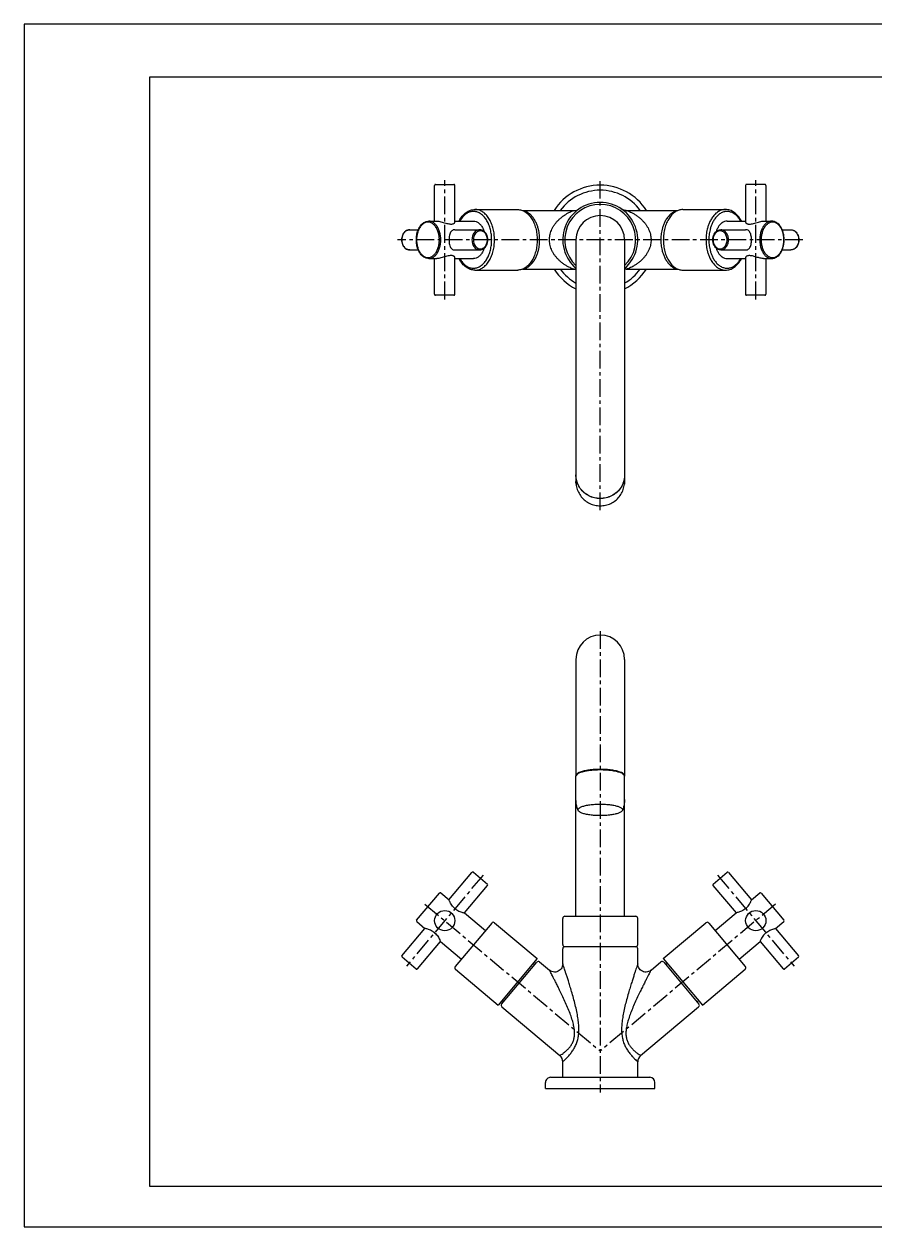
# Model space of a CAD drawing. Extents: x -1414 to 20, y -1132 to -538.
# Drawn here: x -820 to -400, y -1132 to -538 of the extents above; entities that cross this region are included whole.
import ezdxf

# ---------------------------------------------------------------- set-up
doc = ezdxf.new("R2010")
doc.units = 0
doc.header["$LTSCALE"] = 7
doc.header["$MEASUREMENT"] = 0
doc.linetypes.add('CENTER', pattern=[2, 1.25, -0.25, 0.25, -0.25])
doc.layers.get('0').update_dxf_attribs({"color": 2, "linetype": 'CONTINUOUS'})
doc.layers.add('CL', color=1, linetype='CENTER')
doc.layers.add('TXT', color=4, linetype='CONTINUOUS')

# ---------------------------------------------------------------- blocks, each defined once
blk = doc.blocks.new('BORDER')
for p, q in [((1.00000000000004, 1.00000000000004), (0, 1.00000000000004)), ((0, 1.00000000000004), (0, 0)), ((1.00000000000004, 0), (1.00000000000004, 1.00000000000004)), ((0, 0), (1.00000000000004, 0))]:
    blk.add_line(p, q)

msp = doc.modelspace()

# ---------------------------------------------------------------- linework, layer by layer
at = {"color": 7, "linetype": 'Continuous'}
for p, q in [((-616.9750486746317, -617.3971000942836), (-607.9750486746317, -617.3971000942836)), ((-454.4347821352318, -617.3971000942836), (-463.4347821352318, -617.3971000942836)), ((-617.4750486746317, -635.5471000942837), (-617.4750486746317, -617.8971000942836)), ((-607.4750486746317, -636.1233983343836), (-607.4750486746317, -617.8971000942836)), ((-463.9347821352318, -617.8971000942836), (-463.9347821352318, -636.1233983343836)), ((-453.9347821352318, -617.8971000942836), (-453.9347821352318, -635.5471000942837)), ((-620.3653064387319, -635.5471000942837), (-616.3052708902318, -635.5471000942837)), ((-607.4750486746317, -635.5471000942837), (-598.3032264769319, -635.5471000942837)), ((-597.5371820338318, -629.7971000942837), (-576.4709598480318, -629.7971000942837)), ((-574.0070917481318, -630.2971000942837), (-548.5302442117319, -630.2971000942837)), ((-548.5118060517319, -630.2971001871836), (-548.5112169512319, -630.2971001921837)), ((-522.8986589124319, -630.2971001499836), (-522.8982964221317, -630.2971001154835)), ((-522.8865917627319, -630.2971000942837), (-497.4027390617317, -630.2971000942837)), ((-494.9388709618319, -629.7971000942837), (-473.8726487760317, -629.7971000942837)), ((-473.1066043329319, -635.5471000942837), (-463.9347821352318, -635.5471000942837)), ((-455.1045599196318, -635.5471000942837), (-451.0445243711318, -635.5471000942837)), ((-629.7660353752317, -639.7971000942837), (-625.5192274016318, -639.7971000942837)), ((-607.4727525898319, -639.7971000942837), (-595.1840619740318, -639.7971000942837)), ((-476.2257688358317, -639.7971000942837), (-463.9370782200318, -639.7971000942837)), ((-445.8906034082319, -639.7971000942837), (-441.6437954346319, -639.7971000942837)), ((-547.7049154049317, -644.7971000942837), (-547.7049154049317, -760.9211039759836)), ((-523.7049154049317, -644.7971000942837), (-523.7049154049317, -760.9211039759836)), ((-629.7660353752317, -649.7971000942837), (-625.5193025614318, -649.7971000942837)), ((-607.4727525898319, -649.7971000942837), (-595.1840619740318, -649.7971000942837)), ((-476.2257688358317, -649.7971000942837), (-463.9370782200318, -649.7971000942837)), ((-445.8905282484318, -649.7971000942837), (-441.6437954346319, -649.7971000942837)), ((-620.3653064387319, -654.0471000942837), (-616.3052708902318, -654.0471000942837)), ((-617.4750486746317, -671.6971000942835), (-617.4750486746317, -654.0471000942837)), ((-607.4750486746317, -671.6971000942835), (-607.4750486746317, -653.4708018542838)), ((-607.4750486746317, -654.0471000942837), (-598.3032264769319, -654.0471000942837)), ((-574.0070917481318, -659.2971000942837), (-548.5232712626317, -659.2971000942837)), ((-548.5111370986318, -659.2971000411837), (-548.5114463955318, -659.2971000853836)), ((-522.8981350988319, -659.2971000387836), (-522.8986546517318, -659.2970999989836)), ((-522.8793280345318, -659.2971000942837), (-497.4027390617317, -659.2971000942837)), ((-473.1066043329319, -654.0471000942837), (-463.9347821352318, -654.0471000942837)), ((-463.9347821352318, -653.4708018542838), (-463.9347821352318, -671.6971000942835)), ((-455.1045599196318, -654.0471000942837), (-451.0445243711318, -654.0471000942837)), ((-453.9347821352318, -654.0471000942837), (-453.9347821352318, -671.6971000942835)), ((-597.5371820338318, -659.7971000942837), (-576.4709598480318, -659.7971000942837)), ((-494.9388709618319, -659.7971000942837), (-473.8726487760317, -659.7971000942837)), ((-607.9750486746317, -672.1971000942835), (-616.9750486746317, -672.1971000942835)), ((-454.4347821352318, -672.1971000942835), (-463.4347821352318, -672.1971000942835)), ((-547.7049154049317, -760.9987496895836), (-547.7049154049317, -764.0566540521836)), ((-523.7049154049317, -760.9987496895836), (-523.7049154049317, -764.0566540521836)), ((-547.7049154049317, -852.0470556502522), (-547.7049154049317, -909.3832032524523)), ((-523.7049154049317, -852.0470556502523), (-523.7049154049317, -909.3832032524524)), ((-547.7049154049317, -978.8486052125522), (-547.7049154049317, -909.6729810003524)), ((-523.7049154049317, -978.8486052125525), (-523.7049154049317, -909.6729810003525)), ((-610.3718657107316, -970.7097049601521), (-599.0142841897317, -957.1742663792523)), ((-598.3095201800317, -957.1129299551523), (-591.4154681752317, -962.8977264497522)), ((-479.9940253446317, -962.8974434297525), (-473.1002999366316, -957.1129209824524)), ((-472.3955466202317, -957.1742663792525), (-461.0380608508317, -970.7095908477525)), ((-626.3727202451319, -980.7555826402522), (-615.1239377802316, -967.3498057253523)), ((-614.4195210492318, -967.2881764689523), (-610.3321170933317, -970.7179156207521)), ((-602.7114132677317, -977.1375715088525), (-591.3538397585318, -963.6021424761524)), ((-480.0559910514316, -963.6021424761525), (-468.6984996416317, -977.1374736666523)), ((-461.0775035855316, -970.7177392998524), (-456.9903097607317, -967.2881764689525)), ((-456.2858930297317, -967.3498057253526), (-445.0371112694316, -980.7555818005524)), ((-602.7263922271317, -977.0998765508521), (-592.3574410873317, -985.8004596279525)), ((-554.2049154049317, -992.8486052125522), (-554.2049154049317, -979.8486052125522)), ((-553.2049154049317, -978.8486052125522), (-518.2049154049317, -978.8486052125525)), ((-517.2049154049317, -992.8486052125525), (-517.2049154049317, -979.8486052125525)), ((-479.0523897225316, -985.8004596279525), (-468.6836195410316, -977.1000283928524)), ((-633.5962575908318, -998.3874574190522), (-622.2387648811317, -984.8521246793521)), ((-626.3110918284317, -981.4599986666522), (-622.2238830212317, -984.8895740692524)), ((-589.3041999413316, -982.1617485231523), (-607.3022530126317, -1003.610992930452)), ((-587.8953678885317, -982.0384916896523), (-566.8291457028316, -999.7151509560522)), ((-504.5806851071317, -999.7151509560524), (-483.5144629213316, -982.0384916896526)), ((-482.1056308685316, -982.1617485231525), (-464.1075777973316, -1003.610992930452)), ((-449.1861130420317, -984.8897127333523), (-445.0987389815317, -981.4599986666524)), ((-449.1711410681316, -984.8520351318523), (-437.8135732191317, -998.3874574190525)), ((-625.9358131596318, -1004.815333515952), (-614.5783265771316, -991.2800080783522)), ((-614.6177721474318, -991.2718588982525), (-604.2490118665318, -999.9722818256523)), ((-467.1608189433317, -999.9722818256525), (-456.7918645626316, -991.2716960290525)), ((-456.8315928838316, -991.2799024281524), (-445.4740176503317, -1004.815333515952)), ((-554.2049154049317, -1002.382813905452), (-554.2049154049317, -994.8486052125522)), ((-518.2049154049317, -993.8486052125525), (-553.2049154049317, -993.8486052125522)), ((-517.2049154049317, -1002.382813905452), (-517.2049154049317, -994.8486052125525)), ((-626.6405771694317, -1004.876669939952), (-633.5342811907317, -999.0921654381523)), ((-566.8291457028316, -999.7151509560522), (-586.1127739934317, -1022.696484249652)), ((-584.3825481357318, -1022.190205194652), (-567.0272826742317, -1001.507005230452)), ((-568.7575085318316, -1002.013284285452), (-567.9914640887317, -1002.656071895052)), ((-565.6184506214316, -1001.383748396952), (-560.7760658437317, -1005.446991677952)), ((-510.6337649662318, -1005.446991677952), (-505.7913801885317, -1001.383748396953)), ((-504.5806851071317, -999.7151509560524), (-485.2970568165316, -1022.696484249652)), ((-504.3825481357317, -1001.507005230452), (-487.0272826742317, -1022.190205194652)), ((-503.4183667212317, -1002.656071895052), (-502.6523222781317, -1002.013284285453)), ((-437.8755389257317, -999.0921564653524), (-444.7696016238316, -1004.876961932652)), ((-607.1789961791316, -1005.019824983252), (-586.1127739934317, -1022.696484249652)), ((-485.2970568165316, -1022.696484249652), (-464.2308346307317, -1005.019824983252)), ((-584.1844111643317, -1020.398350920252), (-583.4183667212316, -1021.041138529952)), ((-487.9914640887317, -1021.041138529952), (-487.2254196456316, -1020.398350920252)), ((-584.2592913023317, -1023.599037247453), (-555.6337649662318, -1047.618705838353)), ((-515.7760658437317, -1047.618705838353), (-487.1505395076316, -1023.599037247453)), ((-554.2049154049317, -1058.348605212552), (-554.2049154049317, -1050.682883610752)), ((-517.2049154049317, -1058.348605212552), (-517.2049154049317, -1050.682883610752)), ((-562.7049154049317, -1063.848605212552), (-562.7049154049317, -1060.848605212552)), ((-560.2049154049317, -1058.348605212552), (-511.2049154049317, -1058.348605212552)), ((-508.7049154049317, -1063.848605212552), (-508.7049154049317, -1060.848605212552)), ((-562.7049154049317, -1063.848605212552), (-508.7049154049317, -1063.848605212552))]:
    msp.add_line(p, q, dxfattribs=at)
msp.add_line((-820.1203645405205, -1132.239917215973), (19.87963545950856, -1132.239917215973))
for centre in [(-612.4750486746318, -980.9947999475521), (-458.9347821352317, -980.9947999475523)]:
    msp.add_circle(centre, 5, dxfattribs=at)
for centre, radius, start, end in [((-616.9750486746317, -617.8971000942837), 0.5, 89.99999999999999, 180), ((-607.9750486746317, -617.8971000942837), 0.5, 0, 89.99999999999999), ((-463.4347821352318, -617.8971000942837), 0.5, 89.99999999999999, 180), ((-454.4347821352318, -617.8971000942837), 0.5, 0, 89.99999999999999), ((-535.7049154049317, -644.7971000942836), 27, 32.49933968859857, 147.5006603114953), ((-535.7049154049317, -644.7971000942836), 24.4999997803, 36.29357646240358, 143.7064469811091), ((-535.7049154049317, -644.7971000942836), 18.5, 310.4677545855039, 229.5677393303087), ((-535.7049154049317, -644.7971000942836), 17.4999985288, 313.3141294720012, 226.6889421544049), ((-548.5111760384317, -626.2970760494835), 4.0000052282, 270.0037158744992, 304.6925861939938), ((-535.7049154049317, -644.7971000942836), 12, 0, 180), ((-535.7049154049317, -644.7971000942836), 27, 212.4993396885986, 243.6099221126939), ((-535.7049154049317, -644.7971000942836), 24.4999997803, 216.2935764624036, 240.6658993173993), ((-522.8986542556316, -663.2971246318835), 4.0000053351, 90.00373547739541, 101.6298581293914), ((-535.7049154049317, -644.7971000942836), 27, 296.3900778871022, 327.5006603114953), ((-535.7049154049317, -644.7971000942836), 24.4999997803, 299.334089093693, 323.7064469811091), ((-616.9750486746317, -671.6971000942837), 0.5, 180, 270), ((-607.9750486746317, -671.6971000942837), 0.5, 270, 0), ((-463.4347821352318, -671.6971000942837), 0.5, 180, 270), ((-454.4347821352318, -671.6971000942837), 0.5, 270, 0), ((-535.7049154049316, -851.9605052125522), 12, 0, 180), ((-598.6312619681319, -957.4956601840523), 0.5, 49.99999999999739, 139.9999999999974), ((-472.7785688418317, -957.4956601840526), 0.5, 40.00000000000259, 130.0000000000026), ((-614.7409148540316, -967.6711986905523), 0.5, 49.99999999999739, 139.9999999999974), ((-591.7368619800318, -963.2807486712524), 0.5, 319.9999999999974, 49.99999999999739), ((-479.6729688298317, -963.2807486712526), 0.5, 130.0000000000026, 220.0000000000026), ((-456.6689159559317, -967.6711986905525), 0.5, 40.00000000000259, 130.0000000000026), ((-553.2049154049316, -979.8486052125522), 1, 89.99999999999999, 180), ((-518.2049154049317, -979.8486052125522), 1, 0, 89.99999999999999), ((-625.9896980235317, -981.0769764450522), 0.5, 139.9999999999974, 229.9999999999974), ((-588.5381554982316, -982.8045361327522), 1, 49.99999999999739, 139.9999999999974), ((-482.8716753117317, -982.8045361327522), 1, 40.00000000000259, 130.0000000000026), ((-445.4201327863318, -981.0769764450524), 0.5, 310.0000000000026, 40.00000000000259), ((-553.2049154049316, -992.8486052125522), 1, 180, 270), ((-553.2049154049316, -994.8486052125522), 1, 89.99999999999999, 180), ((-518.2049154049317, -992.8486052125522), 1, 270, 0), ((-518.2049154049317, -994.8486052125522), 1, 0, 89.99999999999999), ((-633.2132353692316, -998.7088512238522), 0.5, 139.9999999999974, 229.9999999999974), ((-606.5362085694317, -1004.253780540152), 1, 139.9999999999974, 229.9999999999974), ((-566.2612382310317, -1002.149792840152), 1, 49.99999999999739, 139.9999999999974), ((-505.1485925788318, -1002.149792840152), 1, 40.00000000000259, 130.0000000000026), ((-464.8736222404317, -1004.253780540152), 1, 310.0000000000026, 40.00000000000259), ((-438.1965954406317, -998.7088512238527), 0.5, 310.0000000000026, 40.00000000000259), ((-626.3188353812318, -1004.493939711052), 0.5, 229.9999999999974, 319.9999999999974), ((-445.0909954287317, -1004.493939711052), 0.5, 220.0000000000026, 310.0000000000026), ((-583.6165036926318, -1022.832992804352), 1, 139.9999999999974, 229.9999999999974), ((-487.7933271173317, -1022.832992804352), 1, 310.0000000000026, 40.00000000000259), ((-558.2048995442317, -1050.682876273452), 3.9999965943, 359.9998940117975, 50.00010906388859), ((-513.2049332987317, -1050.682875472752), 3.9999961799, 129.9998757901945, 180.0001175572028), ((-560.2049154049317, -1060.848605212552), 2.5, 89.99999999999999, 180), ((-511.2049154049317, -1060.848605212552), 2.5, 0, 89.99999999999999)]:
    msp.add_arc(centre, radius, start, end, dxfattribs=at)
for points in [[(-522.8988528538317, -630.2969960454836), (-523.3740253097318, -630.2687441177836), (-524.3190989426317, -630.0363900029836), (-525.1753358615318, -629.5859764921836)], [(-621.4198772308317, -635.6843185329838), (-620.3653064268318, -635.5471000942837)], [(-620.3653064387319, -654.0471000942837), (-619.0425479970319, -653.8152909574837), (-617.7858247849318, -653.1312853244835), (-616.6571405424319, -652.0277639657836), (-615.7154679314318, -650.5619681389837), (-615.0081741119317, -648.8099922665835), (-614.5687860723318, -646.8567254130837), (-614.4195210493318, -644.7970372468837), (-614.5687884357318, -642.7374586770836), (-615.0081369968317, -640.7843278440837), (-615.7154505512318, -639.0322659785836), (-616.6572283694319, -637.5663272130837), (-617.7859175442319, -636.4628453804837), (-619.0425322845318, -635.7789148090837), (-620.3653064387319, -635.5471000942837)], [(-616.3052708902318, -635.5471000942837), (-615.4446258756317, -635.6217391966836), (-614.3706132224319, -635.8442842850836), (-613.1805839582318, -636.1705330495836), (-612.0012089774317, -636.5140944937837), (-610.8987224944318, -636.7997682389837), (-609.9616298816319, -636.9683040721836), (-609.2253606447317, -637.0147678503836), (-608.6589687788318, -636.9689925074836), (-608.2285638010318, -636.8608165104836), (-607.9028843638317, -636.7094618539836), (-607.6669487384319, -636.5260582978838), (-607.5229847606319, -636.3246833006835), (-607.4750486746317, -636.1233983343836)], [(-605.4284975798317, -635.5455453246836), (-605.3720487164318, -635.4377387865836), (-603.7893943309317, -633.0568135208837), (-601.8930905100318, -631.2744840355836), (-599.7877008342317, -630.1756187913836), (-597.5778832749319, -629.7972221819837), (-597.5361812067318, -629.7971039292836)], [(-589.3041999413318, -644.7971000942837), (-589.4567451301317, -642.2302217120837), (-589.9103234831317, -639.7460281279837), (-590.6507250613319, -637.4305107541836), (-591.6526723599319, -635.3656978398838), (-592.8801116156318, -633.6248502194837), (-594.2914034889319, -632.2652900526837), (-595.8394884410319, -631.3320015708837), (-597.4722602664318, -630.8569145261836), (-599.1333363456318, -630.8567906826836), (-600.7661428317318, -631.3316366365837), (-602.3142913820319, -632.2647007812836), (-603.7256996867319, -633.6240936751838), (-604.9532988621319, -635.3648710050836), (-605.0571100386318, -635.5450995931837)], [(-598.3032264769319, -635.5471000942837), (-596.9801647589319, -635.7790169065836), (-595.7234468801317, -636.4631380661835), (-594.5960899225319, -637.5651588814837), (-593.6546242713317, -639.0298194270836), (-592.9937142981317, -640.6338145392835)], [(-587.8953678885317, -644.7971000942837), (-588.0593477890319, -642.0424416139836), (-588.5457194087318, -639.3814424709838), (-589.3392907160318, -636.9012601841837), (-590.4129365253319, -634.6897184021836), (-591.7280428501318, -632.8252536337836), (-593.2400095630318, -631.3692216650836), (-594.8984364401318, -630.3697764908836), (-596.6475206619319, -629.8610913419836), (-597.5361812717318, -629.7975146335837)], [(-576.4709598480318, -629.7971000942837), (-574.5899352216319, -630.0853208882836)], [(-574.5899352216319, -630.0853208882836), (-572.7811973167319, -630.9389071066837), (-571.1142549166319, -632.3250559097837), (-569.6531676829319, -634.1904983764837), (-568.4540843787319, -636.4635465989836), (-567.5630851029317, -639.0568486088837), (-567.0144104579318, -641.8707452640836), (-566.8291457027318, -644.7971000942837)], [(-565.6184506213318, -644.7971000942837), (-565.6481788674317, -643.6399137137837), (-565.7482240654318, -642.3858561629836), (-565.9403492502319, -641.0192713986837), (-566.2536147087318, -639.5359560396837), (-566.7244226902318, -637.9460705428837), (-567.3956847279318, -636.2802294017836), (-568.3117706225318, -634.6012587616835), (-569.4903565113317, -633.0327081211838), (-570.9007817744317, -631.7286429653836), (-572.4794850453319, -630.8110082377837), (-573.7281923825318, -630.4200502570836)], [(-560.7760658436317, -644.7971000942837), (-560.7270881270318, -643.7214893294836), (-560.5628576023317, -642.5565528366837), (-560.2663672676318, -641.3433853001836), (-559.8290799472319, -640.1107382659836), (-559.2507644498318, -638.8853600467837), (-558.5403698163317, -637.6936664750835), (-557.7023925078319, -636.5433322858837), (-556.7401664427317, -635.4395128588837), (-555.6544237477318, -634.3853521080837), (-554.4269493289318, -633.3714429173835), (-553.0927825137318, -632.4335958852837), (-551.8116213111317, -631.6644226270837), (-550.6717951945319, -631.0765394573837), (-549.7204619171317, -630.6573522888837), (-549.0044340487319, -630.3999737068837), (-548.5560848541319, -630.2989845561835), (-548.5126042763319, -630.3031701782836)], [(-522.8973945516317, -630.3018318563836), (-522.8728768659317, -630.2977622459837), (-522.4443435616319, -630.3882836792836), (-521.7438198085318, -630.6356481388837), (-520.7965467480318, -631.0487844340837), (-519.6438650492317, -631.6391668572837), (-518.3279231587318, -632.4265588456838), (-516.9477462587319, -633.3982821698837), (-515.7008431750318, -634.4344221345837), (-514.6181840115318, -635.4940155728837), (-513.6652102104318, -636.5964407114836), (-512.8376141469317, -637.7420350818836), (-512.1369286233318, -638.9270471148836), (-511.5668179997318, -640.1446625077836), (-511.1358299659317, -641.3690697502836), (-510.8437002947318, -642.5737451918837), (-510.6819683289317, -643.7300460737836), (-510.6337649662318, -644.7971000942837)], [(-497.6816384273319, -630.4200502570836), (-498.9303457645318, -630.8110082377837), (-500.5090490354318, -631.7286429653836), (-501.9194742985318, -633.0327081212836), (-503.0980601874318, -634.6012587616835), (-504.0141460819317, -636.2802294017836), (-504.6854081196319, -637.9460705428837), (-505.1562161011319, -639.5359560396837), (-505.4694815596318, -641.0192713986837), (-505.6616067444319, -642.3858561629836), (-505.7616519424317, -643.6399137137837), (-505.7913801885319, -644.7971000942837)], [(-496.8198955882318, -630.0853208882836), (-498.6286334931318, -630.9389071066837), (-500.2955758932318, -632.3250559097837), (-501.7566631269318, -634.1904983764837), (-502.9557464311318, -636.4635465989836), (-503.8467457069318, -639.0568486088837), (-504.3954203519319, -641.8707452640836), (-504.5806851071319, -644.7971000942837)], [(-494.9388709618319, -629.7971000942837), (-496.8198955882318, -630.0853208882836)], [(-473.8726488157318, -629.7975194530836), (-474.7224827160318, -629.8554792544837), (-476.5031341605319, -630.3661261570837), (-478.1856796634319, -631.3815328533838), (-479.656254708032, -632.7953706056837), (-480.8542442936317, -634.4516063562837), (-481.7676493774319, -636.1865452823836), (-482.4295561986318, -637.8843772678836), (-482.8906297733319, -639.4892314966837), (-483.1967343866319, -640.9781204936837), (-483.3851876596317, -642.3490293728837), (-483.4844315054319, -643.6141229743837), (-483.5144629213318, -644.7971000942837)], [(-466.3523049280319, -635.5458291023835), (-466.5449870956319, -635.2161100905837), (-467.6461737942317, -633.6689254124838), (-469.0037261341319, -632.3368432440836), (-470.5652135159318, -631.3669759144836), (-472.2246487271317, -630.8644991595836), (-473.9003550381318, -630.8516677389837), (-475.5624827201317, -631.3285299396837), (-477.1328937267318, -632.2765300514836), (-478.5053073538319, -633.5962785733836), (-479.6232486177317, -635.1421154857837), (-480.4755981887319, -636.7613177719836), (-481.0932686673317, -638.3458860895837), (-481.5235324036317, -639.8436979580836), (-481.8091796685318, -641.2332906897836), (-481.9850310837318, -642.5127843131836), (-482.0776290736318, -643.6935311698837), (-482.1056308685319, -644.7971000942837)], [(-473.1066043329319, -635.5471000942837), (-474.3428026265318, -635.7492347874836), (-475.5249731227317, -636.3468046110836), (-476.6014492982318, -637.3136928963836), (-477.5251839786318, -638.6076419854837), (-478.2558055257317, -640.1721000942837), (-478.4165737443317, -640.6351417181836)], [(-465.9814299352319, -635.5453631553837), (-466.0455304641317, -635.4230986378836), (-467.6397329450318, -633.0337922418837), (-469.5533626137318, -631.2483141998837), (-471.6689006035318, -630.1598375597837), (-473.8726487760317, -629.7971000942837)], [(-463.9347821352318, -636.1233983343836), (-463.8689298431318, -636.3597245199837), (-463.6699538453319, -636.5935742464837), (-463.3438531294317, -636.7952861899837), (-462.9006951590318, -636.9402119216836), (-462.3258868105319, -637.0113328389837), (-461.5729066615319, -636.9826563047836), (-460.5971605799318, -636.8188907889837), (-459.4398564997318, -636.5229287797836), (-458.2225303900318, -636.1685788421837), (-457.0199480131317, -635.8395063214837), (-455.9518579146319, -635.6196890638837), (-455.1045599196318, -635.5471000942837)], [(-451.0445243711318, -635.5471000942837), (-452.3672985253319, -635.7789148090837), (-453.6239132656318, -636.4628453804837), (-454.7526024404318, -637.5663272130837), (-455.6943802586319, -639.0322659785836), (-456.4016938130318, -640.7843278440837), (-456.8410423741318, -642.7374586770836), (-456.9903097605319, -644.7970372468837), (-456.8410447375319, -646.8567254130837), (-456.4016566979318, -648.8099922665835), (-455.6943628784319, -650.5619681389837), (-454.7526902674318, -652.0277639657836), (-453.6240060249319, -653.1312853244835), (-452.3672828127318, -653.8152909574837), (-451.0445243711318, -654.0471000942837)], [(-449.9899535737319, -635.6843185342836), (-451.0445243676319, -635.5471000942837)], [(-629.7660353752317, -639.7971000942837), (-630.8694784993318, -639.9949998427837), (-631.8960165211317, -640.5830381811836), (-632.7505823349318, -641.5184139596836), (-633.3614202282317, -642.7279609210836), (-633.6754687784317, -644.1049135975836), (-633.6704443817316, -645.5336523709836), (-633.3485712787317, -646.9018549353837), (-632.7356709029316, -648.0974682978836), (-631.8856472929317, -649.0195196465836), (-630.8662540552316, -649.6003797543835), (-629.7660353569318, -649.7971000942837)], [(-629.7660353752317, -649.7971000942837), (-630.7186233671316, -649.6399989862837), (-631.6042607177317, -649.1836434497836), (-632.3512030171316, -648.4864662040836), (-632.9391403446316, -647.5974975499837), (-633.3530453410317, -646.5504140633836), (-633.5686797203316, -645.3960220479837), (-633.5693430232316, -644.2053989067836), (-633.3551776043316, -643.0512378831836), (-632.9429334414317, -642.0040406710837), (-632.3557357416316, -641.1131550931837), (-631.6067694250316, -640.4123498342838), (-630.7177139995317, -639.9538965459838), (-629.7660353752317, -639.7971000942837)], [(-621.4217096853318, -653.9093937477837), (-621.9438032257318, -653.7388045845837), (-623.4321718179318, -652.8169331225836), (-624.7087199773317, -651.3379467262837), (-625.6829282089316, -649.4048528778837), (-626.2880966248317, -647.1622536438836), (-626.4896661670316, -644.7671142345837), (-626.2783441830318, -642.3764230710838), (-625.6665325017316, -640.1461866607835), (-624.6913947643319, -638.2300851540836), (-623.4203985363318, -636.7670799637835), (-621.9401296085317, -635.8539357197837), (-621.4198772308317, -635.6843185329838)], [(-620.7483286603318, -636.0471000942837), (-621.9955012387319, -636.2649191260837), (-623.1850204176318, -636.9109382205836), (-624.2535457432317, -637.9541865096837), (-625.1451742384319, -639.3406458682837), (-625.8149983590317, -640.9982682843836), (-626.2312089764316, -642.8466799328837), (-626.3727194994317, -644.7960410922838), (-626.2315178607316, -646.7454333133837), (-625.8155880875318, -648.5940416020837), (-625.1459203771318, -650.2521137642836), (-624.2542973159317, -651.6390928240837), (-623.1858062915318, -652.6826930734837), (-621.9963667627318, -653.3289770729837), (-620.7483286603318, -653.5471000942837)], [(-620.7483286603318, -653.5471000942837), (-619.5011560819318, -653.3292810625837), (-618.3116369030319, -652.6832619679838), (-617.2431115774317, -651.6400136789837), (-616.3514830822318, -650.2535543202837), (-615.6816589616318, -648.5959319041835), (-615.2654483442317, -646.7475202557837), (-615.1239378212318, -644.7981590962836), (-615.2651394599319, -642.8487668752837), (-615.6810692331318, -641.0001585865837), (-616.3507369435318, -639.3420864243838), (-617.2423600047317, -637.9551073645837), (-618.3108510290318, -636.9115071151837), (-619.5002905579319, -636.2652231156837), (-620.7483286603318, -636.0471000942837)], [(-607.4727525898319, -639.7971000942837), (-608.2997905971318, -639.9312909516836), (-609.0261077531319, -640.3622670021837), (-609.5847794675318, -641.0670225520837), (-609.9831670110317, -642.0023583917837), (-610.2296764236318, -643.0787116098836), (-610.3470004645318, -644.2522564124836), (-610.3414965346318, -645.4504222592836), (-610.2107177573317, -646.6301693485836), (-609.9526913742319, -647.6865569703837), (-609.5505575089318, -648.5854102658836), (-608.9928358991318, -649.2610737679836), (-608.2893521116317, -649.6665527467837), (-607.4727525898319, -649.7971000942837)], [(-595.1840619740318, -639.7971000942837), (-596.1357405984319, -639.9538965459838), (-597.0247960239318, -640.4123498342838), (-597.7737623405318, -641.1131550931837), (-598.3609600402318, -642.0040406710837), (-598.7732042032318, -643.0512378831836), (-598.9873696221317, -644.2053989067836), (-598.9867063191317, -645.3960220479837), (-598.7710719399319, -646.5504140633836), (-598.3571669435318, -647.5974975499837), (-597.7692296159317, -648.4864662040836), (-597.0222873166318, -649.1836434497836), (-596.1366499660318, -649.6399989862837), (-595.1840619740318, -649.7971000942837)], [(-594.8626681692318, -640.2971000942837), (-595.7152449542317, -640.4368973405838), (-596.5164082244318, -640.8487663221836), (-597.1915985612319, -641.4794002477836), (-597.7209690607318, -642.2815950672837), (-598.0926331818317, -643.2249037554836), (-598.2856688236319, -644.2648351425837), (-598.2849174658319, -645.3375066263836), (-598.0903435690319, -646.3772625630836), (-597.7171043172319, -647.3200482322836), (-597.1870556962318, -648.1202074582836), (-596.5137126746318, -648.7473319280837), (-595.7157670553319, -649.1571174441835), (-594.8626681692318, -649.2971000942837)], [(-594.0838432731317, -639.9938204418836), (-595.1840619578319, -639.7971000942837)], [(-594.8626681692318, -649.2971000942837), (-594.0100913842317, -649.1573028480836), (-593.2089281139318, -648.7454338663836), (-592.5337377772317, -648.1147999408836), (-592.0043672777318, -647.3126051213837), (-591.6327031566319, -646.3692964331838), (-591.4396675148317, -645.3293650460837), (-591.4404188726318, -644.2566935621837), (-591.6349927694317, -643.2169376254838), (-592.0082320212317, -642.2741519562837), (-592.5382806422318, -641.4739927302837), (-593.2116236638318, -640.8468682604837), (-594.0095692831318, -640.4370827444836), (-594.8626681692318, -640.2971000942837)], [(-594.0806188704317, -649.5992003533836), (-593.0540808463319, -649.0111620220837), (-592.1995150285319, -648.0757862496837), (-591.5886771300319, -646.8662392925837), (-591.2746285738318, -645.4892866183836), (-591.2796529643318, -644.0605478449836), (-591.6015260614319, -642.6923452782837), (-592.2144264320317, -641.4967319114837), (-593.0644500380319, -640.5746805568835), (-594.0838432731317, -639.9938204418836)], [(-477.3292119597319, -649.5992003458837), (-478.3557499813318, -649.0111620076837), (-479.2103157952318, -648.0757862293835), (-479.8211536885318, -646.8662392683837), (-480.1352022389318, -645.4892865921836), (-480.1301778425319, -644.0605478189837), (-479.8083047398319, -642.6923452546837), (-479.1954043644317, -641.4967318920837), (-478.3453807548318, -640.5746805431836), (-477.3259875175319, -639.9938204348837)], [(-476.5471626406319, -640.2971000942837), (-477.3963988139318, -640.4357964899837), (-478.1922244845317, -640.8426161515836), (-478.8671723656317, -641.4687832405837), (-479.3997460112317, -642.2705826823837), (-479.7743872772318, -643.2153685008836), (-479.9693973220318, -644.2565345663836), (-479.9700690028318, -645.3303975969836), (-479.7764225625318, -646.3717627414837), (-479.4031539353317, -647.3170716709838), (-478.8711408241319, -648.1207124079835), (-478.1945773574317, -648.7499380004836), (-477.3960076982318, -649.1585440907836), (-476.5471626406319, -649.2971000942837)], [(-477.3259875175319, -639.9938204348837), (-476.2257688175317, -639.7971000942837)], [(-476.5471626406319, -649.2971000942837), (-475.6979264673317, -649.1584036986837), (-474.9021007967318, -648.7515840370836), (-474.2271529156318, -648.1254169480837), (-473.6945792700318, -647.3236175061836), (-473.3199380040318, -646.3788316877838), (-473.1249279592317, -645.3376656222836), (-473.1242562784317, -644.2638025916835), (-473.3179027187319, -643.2224374471837), (-473.6911713459318, -642.2771285176836), (-474.2231844571319, -641.4734877806836), (-474.8997479238318, -640.8442621881836), (-475.6983175830318, -640.4356560977837), (-476.5471626406319, -640.2971000942837)], [(-476.2257688358317, -649.7971000942837), (-475.2775563369318, -649.6414620208836), (-474.3942468552317, -649.1884190958835), (-473.6454818586318, -648.4922839607837), (-473.0547280943318, -647.6014792136837), (-472.6392636052318, -646.5521727169837), (-472.4231415406319, -645.3962064904836), (-472.4225670377317, -644.2042406333837), (-472.6374188954318, -643.0484647955836), (-473.0514567238318, -641.9990349089837), (-473.6416075446317, -641.1065327628837), (-474.3921411032319, -640.4072788453836), (-475.2783539939318, -639.9524722282836), (-476.2257688358317, -639.7971000942837)], [(-463.9370782200318, -649.7971000942837), (-463.1029383045318, -649.6603965634836), (-462.3784763111317, -649.2272345121837), (-461.8218972726319, -648.5216802586835), (-461.4256780509319, -647.5886858708836), (-461.1791254170317, -646.5089949945836), (-461.0621922653319, -645.3279025286836), (-461.0690125356318, -644.1316608453837), (-461.1997238980318, -642.9604816498836), (-461.4571048237318, -641.9077477669837), (-461.8608593199318, -641.0061524946836), (-462.4201123272318, -640.3304532555837), (-463.1229020374318, -639.9268099979836), (-463.9370782200318, -639.7971000942837)], [(-450.6615021495319, -636.0471000942837), (-451.9095402522317, -636.2652231133836), (-453.0989797808319, -636.9115071150836), (-454.1674708050318, -637.9551073646837), (-455.0590938663319, -639.3420864242837), (-455.7287615767318, -641.0001585865837), (-456.1446913499318, -642.8487668752837), (-456.2858929886319, -644.7981590962836), (-456.1443824656318, -646.7475202557837), (-455.7281718482318, -648.5959319041835), (-455.0583477276318, -650.2535543202837), (-454.1667192325318, -651.6400136790837), (-453.0981939067318, -652.6832619678837), (-451.9086747275318, -653.3292810597836), (-450.6615021495319, -653.5471000942837)], [(-450.6615021495319, -653.5471000942837), (-449.4134640468318, -653.3289770751837), (-448.2240245182319, -652.6826930734837), (-447.1555334940318, -651.6390928239837), (-446.2639104327318, -650.2521137642836), (-445.5942427223318, -648.5940416020837), (-445.1783129491317, -646.7454333133837), (-445.0371113104319, -644.7960410922838), (-445.1786218334317, -642.8466799328837), (-445.5948324508319, -640.9982682843836), (-446.2646565714318, -639.3406458683837), (-447.1562850665318, -637.9541865094836), (-448.2248103923317, -636.9109382206836), (-449.4143295715318, -636.2649191287837), (-450.6615021495319, -636.0471000942837)], [(-449.9881211294318, -653.9093937490836), (-449.4660275889318, -653.7388045864836), (-447.9776589963318, -652.8169331263837), (-446.7011108360318, -651.3379467317836), (-445.7269026034318, -649.4048528845838), (-445.1217341863318, -647.1622536513837), (-444.9201646428318, -644.7671142423837), (-445.1314866255318, -642.3764230786837), (-445.7432983055318, -640.1461866676837), (-446.7184360418318, -638.2300851596835), (-447.9894322690318, -636.7670799676837), (-449.4697011962318, -635.8539357217837), (-449.9899535737319, -635.6843185342836)], [(-441.6437954355318, -639.7971000942837), (-440.5403523301319, -639.9949998355837), (-439.5138143061318, -640.5830381671838), (-438.6592484885318, -641.5184139397836), (-438.0484105902318, -642.7279608970837), (-437.7343620342318, -644.1049135713836), (-437.7393864250317, -645.5336523447836), (-438.0612595224319, -646.9018549112836), (-438.6741598931318, -648.0974682778838), (-439.5241834992318, -649.0195196322836), (-440.5435767344319, -649.6003797469837), (-441.6437954195318, -649.7971000942837)], [(-441.6437954346319, -639.7971000942837), (-441.3105465228318, -639.8163223007837)], [(-441.3105465228318, -639.8163223007837), (-440.6963805927318, -639.9524722282836), (-439.8101677021318, -640.4072788453836), (-439.0596341435318, -641.1065327628837), (-438.4694833226318, -641.9990349089837), (-438.0554454943318, -643.0484647955836), (-437.8405936366318, -644.2042406333837), (-437.8411681394318, -645.3962064904836), (-438.0572902041318, -646.5521727169837), (-438.4727546932319, -647.6014792136837), (-439.0635084575318, -648.4922839607837), (-439.8122734541317, -649.1884190958835), (-440.6955829357317, -649.6414620208836), (-441.3104610291318, -649.7778668494836)], [(-605.0571106897318, -654.0490945585836), (-604.9537805939318, -654.2285023487836), (-603.7263413382319, -655.9693499690836), (-602.3150494649318, -657.3289101358837), (-600.7669645128318, -658.2621986177837), (-599.1341926874319, -658.7372856624836), (-597.4731166082319, -658.7374095058838), (-595.8403101221319, -658.2625635519837), (-594.2921615719318, -657.3294994073838), (-592.8807532671318, -655.9701065134836), (-591.6531540917318, -654.2293291835836), (-590.6510651047319, -652.1645489423836), (-589.9105658237319, -649.8491641122837), (-589.4568787071318, -647.3650858683836), (-589.3041999413318, -644.7971000942837)], [(-597.5371809855318, -659.7966856347837), (-596.6474790545318, -659.7331028481838), (-594.8984123824317, -659.2244130480838), (-593.2400099727319, -658.2249788408838), (-591.7280317771318, -656.7689335507837), (-590.4128833565318, -654.9043910826836), (-589.3392258807318, -652.6927770799837), (-588.5456989991318, -650.2126757047836), (-588.0593510191319, -647.5517854732836), (-587.8953678885317, -644.7971000942837)], [(-566.8291457027318, -644.7971000942837), (-567.0144104579318, -647.7234549245836), (-567.5630851029317, -650.5373515797837), (-568.4540843787319, -653.1306535895837), (-569.6531676829319, -655.4037018120837), (-571.1142549166319, -657.2691442788837), (-572.7811973167319, -658.6552930819837), (-574.5899352216319, -659.5088793003836)], [(-573.7234120928318, -659.1732129886836), (-572.4017311429319, -658.7495367798836), (-570.8298869157319, -657.8119629360835), (-569.4311496714319, -656.4945751869836), (-568.2670335183319, -654.9220802159837), (-567.3654326209318, -653.2487431479838), (-566.7058712765319, -651.5940201950837), (-566.2432426087317, -650.0166133201838), (-565.9353158665318, -648.5457912120837), (-565.7463144977318, -647.1906614523837), (-565.6477720038318, -645.9463530728835), (-565.6184506213318, -644.7971000942837)], [(-548.5123563351318, -659.2923350990836), (-548.5370092315319, -659.2964352499837), (-548.9685093190318, -659.2050216159837), (-549.6776420861319, -658.9539390764837), (-550.6383303527317, -658.5335631064836), (-551.8058445444318, -657.9329785443836), (-553.1332975497318, -657.1342924923836), (-554.5095997009317, -656.1594366193835), (-555.7457104444319, -655.1265412830837), (-556.8203408808318, -654.0696060373837), (-557.7667848993318, -652.9697036510836), (-558.5879262621319, -651.8281568777836), (-559.2831980217319, -650.6476492464838), (-559.8493652308317, -649.4339796008837), (-560.2776816029317, -648.2126713365838), (-560.5680006851318, -647.0105713970836), (-560.7284523386319, -645.8576054281837), (-560.7760658436317, -644.7971000942837)], [(-510.6337649662318, -644.7971000942837), (-510.6821152338317, -645.8657997366836), (-510.8450265534319, -647.0274395662836), (-511.1397109729318, -648.2382112167836), (-511.5743491048319, -649.4679058862837), (-512.1486999250318, -650.6893600628837), (-512.8535610050318, -651.8764346106836), (-513.6848973089319, -653.0225748094836), (-514.6404516836318, -654.1238159785837), (-515.7186664605318, -655.1758486421836), (-516.9371134788317, -656.1877760423836), (-518.2682284089318, -657.1288869455836), (-519.5591024542317, -657.9080276029836), (-520.7122664340319, -658.5053587544837), (-521.6762528311318, -658.9315767822836), (-522.4010339367318, -659.1928958501837), (-522.8530151094318, -659.2951583668837), (-522.8973401175318, -659.2909798166836)], [(-505.7913801885319, -644.7971000942837), (-505.7620588060319, -645.9463530728835), (-505.6635163121317, -647.1906614523837), (-505.4745149433319, -648.5457912120837), (-505.1665882011317, -650.0166133201838), (-504.7039595333318, -651.5940201950837), (-504.0443981889317, -653.2487431479838), (-503.1427972915318, -654.9220802159837), (-501.9786811384319, -656.4945751869836), (-500.5799438941318, -657.8119629360835), (-499.0080996669318, -658.7495367798836), (-497.6864187170319, -659.1732129886836)], [(-504.5806851071319, -644.7971000942837), (-504.3954203519319, -647.7234549245836), (-503.8467457069318, -650.5373515797837), (-502.9557464311318, -653.1306535895837), (-501.7566631269318, -655.4037018120837), (-500.2955758932318, -657.2691442788837), (-498.6286334931318, -658.6552930819837), (-496.8198955882318, -659.5088793003836)], [(-483.5144629213318, -644.7971000942837), (-483.4847853878317, -645.9730974184836), (-483.3869424308317, -647.2286104678838), (-483.2015632482318, -648.5874304499837), (-482.9009309032318, -650.0624155764835), (-482.4485238477317, -651.6526980224837), (-481.7993736395318, -653.3368213140836), (-480.9026238309319, -655.0629950761836), (-479.7227829207317, -656.7205343535836), (-478.2683963450319, -658.1475297086836), (-476.5956434206317, -659.1864842126836), (-474.8179620147317, -659.7248326539836), (-473.8727285922317, -659.7966807274836)], [(-482.1056308685319, -644.7971000942837), (-482.0779568233319, -645.8942046446837), (-481.9866635234317, -647.0660114110838), (-481.8136768702319, -648.3342275384837), (-481.5331293059318, -649.7108578022837), (-481.1109371145318, -651.1951012958837), (-480.5051291160318, -652.7669453761837), (-479.6682215702318, -654.3780900980837), (-478.5670348716318, -655.9252747761836), (-477.2094825316318, -657.2573569444837), (-475.6479951499317, -658.2272242740837), (-473.9885599387318, -658.7297010290836), (-472.3128536276319, -658.7425324496837), (-470.6507259456317, -658.2656702488837), (-469.0803149391319, -657.3176701370837), (-467.7079013120318, -655.9979216152838), (-466.5899600481317, -654.4520847028837), (-466.3520913934318, -654.0479961153837)], [(-607.4750486746317, -653.4708018542838), (-607.5407791089318, -653.2346964575836), (-607.7393264309318, -653.0010898156836), (-608.0644257605319, -652.7996255251837), (-608.5060366521317, -652.6546736737837), (-609.0781956490317, -652.5831082290836), (-609.8277674786317, -652.6105818850835), (-610.7991857126318, -652.7723681616837), (-611.9546877505319, -653.0669582492837), (-613.1740856194318, -653.4217757837837), (-614.3821332997319, -653.7527749986837), (-615.4552805135319, -653.9740993592836), (-616.3052708902318, -654.0471000942837)], [(-592.9939432913319, -648.9610926316836), (-593.6546242713317, -650.5643807614836), (-594.5960899225319, -652.0290413071837), (-595.7234468801317, -653.1310621223836), (-596.9801647589319, -653.8151832819838), (-598.3032264769319, -654.0471000942837)], [(-595.1840619750318, -649.7971000942837), (-594.0806188704317, -649.5992003533836)], [(-478.4163481269319, -648.9597548387837), (-478.2558055257317, -649.4221000942837), (-477.5251839786318, -650.9865582030836), (-476.6014492982318, -652.2805072922836), (-475.5249731227317, -653.2473955774838), (-474.3428026265318, -653.8449654010838), (-473.1066043329319, -654.0471000942837)], [(-476.2257688358317, -649.7971000942837), (-477.3292119597319, -649.5992003458837)], [(-455.1045599196318, -654.0471000942837), (-455.8243042258318, -653.9929456058837), (-456.7118095368318, -653.8278632742836), (-457.6740995862318, -653.5820287434838), (-458.6651753422318, -653.2959319458837), (-459.6546653929319, -653.0113612911837), (-460.6273162855318, -652.7687531069837), (-461.5428787627318, -652.6147884282836), (-462.3643259456318, -652.5846348641837), (-463.0363856183318, -652.6877767600836), (-463.5321507720317, -652.9003140814837), (-463.8334688061318, -653.1773015262836), (-463.9347821352318, -653.4708018542838)], [(-441.3104610291318, -649.7778668494836), (-441.6437954346319, -649.7971000942837)], [(-620.3653064386318, -654.0471000942837), (-621.4217096853318, -653.9093937477837)], [(-597.5381828609319, -659.7970962593836), (-599.7135413088319, -659.4434418297838), (-601.8386559076317, -658.3585152587837), (-603.7569922132319, -656.5759762621838), (-605.3574834709319, -654.1839504889836), (-605.4283224550319, -654.0489963966836)], [(-548.5109790813318, -659.2972040857837), (-548.0357765543318, -659.3254595447836), (-547.7048281785318, -659.3791922697837)], [(-473.8726487760317, -659.7971000942837), (-471.6713288831319, -659.4351724212836), (-469.5526552562318, -658.3453831209836), (-467.6355068259319, -656.5553761426836), (-466.0404489255319, -654.1615045125836), (-465.9813706867318, -654.0487217981836)], [(-451.0445243715318, -654.0471000942837), (-449.9881211294318, -653.9093937490836)], [(-574.5899352216319, -659.5088793003836), (-576.4709598480318, -659.7971000942837)], [(-496.8198955882318, -659.5088793003836), (-494.9388709618319, -659.7971000942837)], [(-547.7046445437319, -760.9211640621836), (-547.7049154049317, -760.9987496895836)], [(-547.7049154049317, -764.0566540521836), (-547.4031994568319, -766.7529506353836), (-546.5095442082319, -769.3214722574836), (-545.0676101501318, -771.6257498699836), (-543.1546096691319, -773.5436727855836), (-540.8747987175319, -774.9777601636837), (-538.3491767626318, -775.8612931066835), (-535.7049154049317, -776.1588765733835)], [(-547.7045017501317, -760.9987121895836), (-547.7047698554319, -760.9211039759836)], [(-547.6950680442318, -761.4654718292836), (-547.7047698554319, -760.9987496895836)], [(-547.6870735469319, -764.6868404532836), (-547.7047698554319, -764.0566540521836)], [(-547.6949834235319, -761.3898559173836), (-547.7045017501317, -760.9987121895836)], [(-547.4622988243317, -763.3172474126836), (-547.6174218941318, -762.3959035992835), (-547.6950680442318, -761.4654718292836)], [(-547.2877280073318, -763.9503759018836), (-547.6174218941318, -762.3182578856836), (-547.6949834235319, -761.3898559173836)], [(-547.6225220699317, -765.4126133590836), (-547.6870735469319, -764.6868404532836)], [(-547.6147898403318, -765.4745895818836), (-547.6225220699317, -765.4126133590836)], [(-535.7049154049317, -772.5898596049836), (-538.5767033763317, -772.2530430168836), (-541.2815934694319, -771.2621678081836), (-543.6623873038319, -769.6748200444836), (-545.5807217956318, -767.5832506079836), (-546.9251103171317, -765.1090139117836), (-547.4622988243317, -763.3172474126836)], [(-535.7049154049317, -772.5122138914836), (-538.5767033763317, -772.1753973033836), (-541.2815934694319, -771.1845220946835), (-543.6623873038319, -769.5971743309836), (-545.5807217956318, -767.5056048944836), (-546.9251103171317, -765.0313681982835), (-547.2877280073318, -763.9503759018836)], [(-523.9475319855318, -763.3172474126836), (-524.4847204927318, -765.1090139117836), (-525.8291090142319, -767.5832506079836), (-527.7474435060318, -769.6748200444836), (-530.1282373404318, -771.2621678081836), (-532.8331274334317, -772.2530430168836), (-535.7049154049317, -772.5898596049836)], [(-524.1221028025319, -763.9503759018836), (-524.4847204927318, -765.0313681982835), (-525.8291090142319, -767.5056048944836), (-527.7474435060318, -769.5971743309836), (-530.1282373404318, -771.1845220946835), (-532.8331274334317, -772.1753973033836), (-535.7049154049317, -772.5122138914836)], [(-535.7049154049317, -776.1588765733835), (-533.0409413337319, -775.8567827484836), (-530.5164650702319, -774.9687986458836), (-528.2493813734319, -773.5390052933836), (-526.3486102279318, -771.6337810879836), (-524.9101481935319, -769.3420027277836), (-524.0113520483318, -766.7736918055836), (-523.7049154049317, -764.0566540521836)], [(-523.7148473863318, -761.3898559173836), (-523.7924089157317, -762.3182578856836), (-524.1221028025319, -763.9503759018836)], [(-523.7147627656317, -761.4654718292836), (-523.7924089157317, -762.3959035992835), (-523.9475319855318, -763.3172474126836)], [(-523.7867792585317, -765.4082632685836), (-523.7954907381319, -765.4781097331836)], [(-523.7230519651317, -764.6920605075836), (-523.7867792585317, -765.4082632685836)], [(-523.7050609544318, -764.0566540521836), (-523.7230519651317, -764.6920605075836)], [(-523.7053290597318, -760.9987121895836), (-523.7148473863318, -761.3898559173836)], [(-523.7050609544318, -760.9987496895836), (-523.7147627656317, -761.4654718292836)], [(-523.7050609544318, -760.9211039759836), (-523.7053290597318, -760.9987121895836)], [(-535.7049154049317, -906.5671524591523), (-538.5767033764317, -906.6574021919523), (-541.2815934695317, -906.9229064038524), (-543.6623873038317, -907.3482349552523), (-545.5807217957316, -907.9086692966523), (-546.9251103172317, -908.5716390213523), (-547.6174218941317, -909.2986147385524), (-547.6779963366317, -909.5498569845523)], [(-535.7049154049317, -906.2773747112523), (-538.5767033764317, -906.3676244440524), (-541.2815934695317, -906.6331286559523), (-543.6623873038317, -907.0584572073523), (-545.5807217957316, -907.6188915488523), (-546.9251103172317, -908.2818612734524), (-547.6174218941317, -909.0088369906523)], [(-547.4279820829316, -908.9125559898523), (-547.2118349235317, -908.6639602261523)], [(-547.3555610032316, -909.1214499014524), (-547.0062475725316, -908.5994518646523), (-545.8374126292316, -907.8691118386523), (-543.9780647448316, -907.2419546403523), (-541.5549154049316, -906.7607199963523), (-538.7330982326317, -906.4582032524523), (-535.7049154049317, -906.3550204247523)], [(-547.2118349235317, -908.6639602261523), (-546.5679026558317, -908.1958322760523), (-545.1164938426317, -907.5566157128524), (-543.2056782292317, -907.0421217614523), (-540.9240531320316, -906.6603151497524), (-538.3816844366316, -906.4245632703523), (-535.7049154049317, -906.3447981726523)], [(-523.7924089158317, -909.0088369906524), (-524.4847204927318, -908.2818612734525), (-525.8291090142317, -907.6188915488524), (-527.7474435060317, -907.0584572073524), (-530.1282373404316, -906.6331286559523), (-532.8331274335317, -906.3676244440524), (-535.7049154049317, -906.2773747112523)], [(-535.7049154049317, -906.3447981726523), (-533.0268466057317, -906.4246417878524), (-530.4835710949317, -906.6605972897523), (-528.2016029545317, -907.0426654104524), (-526.2911193833316, -907.5573711038525), (-524.8407397484317, -908.1965321933525), (-524.1974822436317, -908.6644691742524)], [(-524.0542698067317, -909.1214499014525), (-524.4035832374317, -908.5994518646525), (-525.5724181807317, -907.8691118386524), (-527.4317660651317, -907.2419546403524), (-529.8549154049316, -906.7607199963525), (-532.6767325772317, -906.4582032524523), (-535.7049154049317, -906.3550204247523)], [(-523.9371046467317, -909.0438623102525), (-524.4847204927318, -908.5716390213524), (-525.8291090142317, -907.9086692966524), (-527.7474435060317, -907.3482349552525), (-530.1282373404316, -906.9229064038524), (-532.8331274335317, -906.6574021919523), (-535.7049154049317, -906.5671524591523)], [(-524.1974822436317, -908.6644691742524), (-523.9815636930317, -908.9129342346524), (-523.7378896054316, -909.4168474082525)], [(-547.7049154049317, -909.6729810003524), (-547.6942580287317, -909.5288442313523)], [(-547.6942580287317, -909.5288442313523), (-547.5788282051317, -909.1635809525524)], [(-547.6174218941317, -909.0088369906523), (-547.6848826132317, -909.3832032524523)], [(-547.6848826132317, -909.3832032524523), (-547.6753204297316, -909.5281074627524)], [(-547.6779963366317, -909.5498569845523), (-547.6848826132317, -909.6729810003524)], [(-547.5788282051317, -909.1635809525524), (-547.4279820829316, -908.9125559898523)], [(-523.7249481966317, -909.6729810003525), (-523.7924089158317, -909.2986147385525), (-523.9371046467317, -909.0438623102525)], [(-523.7249481966317, -909.3832032524524), (-523.7924089158317, -909.0088369906524)], [(-523.7378896054316, -909.4168474082525), (-523.7155748278317, -909.5288247601525)], [(-523.7319036196317, -909.5069398465524), (-523.7249481966317, -909.3832032524524)], [(-523.7155748278317, -909.5288247601525), (-523.7049154049317, -909.6729810003525)], [(-546.6463329564316, -926.5803404946523), (-547.2303514637316, -924.8024960193524), (-547.5855740611318, -922.9608286862523), (-547.7049154049317, -921.0852354464523)], [(-546.6425356704317, -926.5791598459523), (-546.6247130200317, -925.9437361392523), (-545.9900940745316, -925.2773417317524), (-544.7577379298317, -924.6696194841523), (-542.9992646456317, -924.1558880045524), (-540.8168702974316, -923.7660034990523), (-538.3373877121317, -923.5226246381524), (-535.7049154049317, -923.4398957163523)], [(-535.7049154049317, -929.1339147086524), (-538.3373877121317, -929.0511857869523), (-540.8168702974316, -928.8078069259524), (-542.9992646456317, -928.4179224205524), (-544.7577379298317, -927.9041909408523), (-545.9900940745316, -927.2964686933523), (-546.6247130200317, -926.6300742858523), (-546.6425356704317, -926.5791598459523)], [(-535.7049154049317, -923.4398957163523), (-533.0724430978318, -923.5226246381524), (-530.5929605125317, -923.7660034990523), (-528.4105661643317, -924.1558880045525), (-526.6520928801316, -924.6696194841525), (-525.4197367354317, -925.2773417317525), (-524.7851177899316, -925.9437361392525), (-524.7672951394317, -926.5791598459524)], [(-524.7672951394317, -926.5791598459524), (-524.7851177899316, -926.6300742858524), (-525.4197367354317, -927.2964686933524), (-526.6520928801316, -927.9041909408525), (-528.4105661643317, -928.4179224205525), (-530.5929605125317, -928.8078069259524), (-533.0724430978318, -929.0511857869523), (-535.7049154049317, -929.1339147086524)], [(-523.7049154049317, -921.0852354464524), (-523.8236136512317, -922.9557889995524), (-524.1782986789317, -924.7979453395524), (-524.7634978535317, -926.5803404946524)], [(-607.4727525898317, -975.0332956172524), (-608.2997905972317, -974.2288910832522), (-609.0261077532317, -973.2920850099522), (-609.5847794675316, -972.3703065150521), (-609.9831670111317, -971.5750407464525), (-610.2296764237316, -971.0140642288525), (-610.3470004646316, -970.7263920115524), (-610.3470903389317, -970.7261626750524)], [(-463.9370782200316, -975.0332956172524), (-463.1029383045317, -974.2209037973523), (-462.3784763112317, -973.2843337812524), (-461.8218972726316, -972.3645003362524), (-461.4256780510317, -971.5729086702524), (-461.1791254170317, -971.0116013151526), (-461.0621922653316, -970.7247890571523), (-461.0620870064316, -970.7245203750524)], [(-607.4727525898317, -975.0332956172524), (-606.5366395093316, -975.7082804351521), (-605.4876644342318, -976.2609593428524), (-604.4826827027317, -976.6510768889525), (-603.6302652149317, -976.9052743346524), (-603.0350616960317, -977.0505801540521), (-602.7317706509317, -977.1160745467523), (-602.7315082050317, -977.1161274538522)], [(-463.9370782200316, -975.0332956172524), (-464.8817064293316, -975.7135275351525), (-465.9296016919317, -976.2642843107524), (-466.9319361253316, -976.6526800281524), (-467.7802375036316, -976.9054520224524), (-468.3758530851317, -977.0508239280523), (-468.6789748571317, -977.1162640668524), (-468.6792363808316, -977.1163167763525)], [(-617.4773447594317, -986.9563042778523), (-618.4236235549316, -986.2750568900524), (-619.4714656213317, -985.7246022081522), (-620.4733204147316, -985.3365459295524), (-621.3209254011316, -985.0840364602523), (-621.9163381248317, -984.9387268373521), (-622.2193499746317, -984.8733133346523), (-622.2196190673318, -984.8732591026524)], [(-453.9324860504317, -986.9563042778525), (-452.9973423376317, -986.2819176911523), (-451.9485295427316, -985.7291472509526), (-450.9432422556316, -985.3387998198525), (-450.0903992616317, -985.0844315120523), (-449.4949435254317, -984.9390531133524), (-449.1915607459317, -984.8735370842526), (-449.1913050997317, -984.8734855458524)], [(-617.4773447594317, -986.9563042778523), (-616.6419088340316, -987.7701559138522), (-615.9177470782316, -988.7067389857525), (-615.3615836182317, -989.6261684116521), (-614.9657442350316, -990.4171246791525), (-614.7192898955317, -990.9782429273523), (-614.6024105454318, -991.2649320899523), (-614.6023019071316, -991.2652094086525)], [(-453.9324860504317, -986.9563042778525), (-454.7587758491317, -987.7598685306525), (-455.4851603541316, -988.6965101764524), (-456.0441132598316, -989.6185581743523), (-456.4427420207317, -990.4142165149524), (-456.6893646215317, -990.9754273507524), (-456.8067191554317, -991.2631707848525), (-456.8068069201316, -991.2633947338525)], [(-554.2051447462317, -1002.382815002452), (-554.2696598731317, -1003.099542122552), (-554.6876776717316, -1004.287803975452), (-555.4545002735316, -1005.287155643252), (-556.4940838556316, -1005.998487664952), (-557.7033319182317, -1006.351253921852), (-558.9623202788317, -1006.310469490052), (-560.1461905570317, -1005.880181827752), (-560.7759404914317, -1005.446841817552)], [(-554.2049154049317, -1050.682883610752), (-554.0277664036317, -1050.520820480952), (-553.5074982262316, -1050.035075046452), (-552.6612634902316, -1049.209466570452), (-551.5464075008316, -1048.036803237752), (-550.3025896312316, -1046.567136420952), (-549.1278990950317, -1044.931196865352), (-548.1025499034316, -1043.150653377252), (-547.2643099515317, -1041.188076945152), (-546.6687280839317, -1039.074063166052), (-546.3310206188316, -1036.837049007952), (-546.2355064609317, -1034.434779825952), (-546.3726585538317, -1031.808760719252), (-546.7363683377317, -1028.931961881052), (-547.3064957019317, -1025.839630320452), (-548.0482418729317, -1022.589839531152), (-548.9241121737317, -1019.233151559152), (-549.8531502957317, -1015.970722299052), (-550.6992566127317, -1013.162019736452), (-551.4412019688317, -1010.786603535652), (-552.0984238355317, -1008.733911779452), (-552.6709723569317, -1006.977337556452), (-553.1571992647317, -1005.505056593352), (-553.5539969992317, -1004.315122921252), (-553.8546409227316, -1003.419779991852), (-554.0586332650317, -1002.815119103352), (-554.1714433678317, -1002.481635575352), (-554.2049154049317, -1002.382813905452)], [(-517.2049154049317, -1002.382813905452), (-517.2389073494317, -1002.483172004152), (-517.3534452122317, -1002.821766602752), (-517.5605005386317, -1003.435548332452), (-517.8655718768317, -1004.344210499253), (-518.2680812964317, -1005.551591119752), (-518.7609657372317, -1007.044682543852), (-519.3405320576317, -1008.824006047152), (-520.0039223615316, -1010.898093570552), (-520.7480873557316, -1013.284063850052), (-521.5817696133316, -1016.056035960452), (-522.4801607743317, -1019.212897930352), (-523.3324247191316, -1022.471631400852), (-524.0666754615316, -1025.664607539253), (-524.6419480759317, -1028.734406818752), (-525.0191725587316, -1031.617605988952), (-525.1723917721316, -1034.268851433852), (-525.0908230625317, -1036.702841419452), (-524.7636103897318, -1038.967187816153), (-524.1761165860318, -1041.100801324652), (-523.3428274625317, -1043.079613626552), (-522.3182137535317, -1044.875140000752), (-521.1414480366317, -1046.523530732452), (-519.8903909760317, -1048.006977454653), (-518.7652352684316, -1049.192703893752), (-517.9099368628316, -1050.027860880952), (-517.3839994082317, -1050.519040570053), (-517.2049154049317, -1050.682883610752)], [(-510.6338894321317, -1005.446842889852), (-511.2636416380317, -1005.880184751253), (-512.4475107724317, -1006.310471558452), (-513.7064982905316, -1006.351255402453), (-514.9157457552317, -1005.998488769352), (-515.9553290500317, -1005.287156573052), (-516.7221516916317, -1004.287804856652), (-517.1401697625316, -1003.099542934452), (-517.2046850496316, -1002.382814967453)], [(-555.6337649662318, -1047.618705838353), (-555.4546967059317, -1047.500057333452), (-554.9300869092316, -1047.143242879753), (-554.0806545034317, -1046.531889057652), (-552.9706898645317, -1045.652295628052), (-551.7495528943317, -1044.530115647553), (-550.6227520070316, -1043.253893270552), (-549.6767265628317, -1041.832099579052), (-548.9573726084317, -1040.227092520352), (-548.5229040666317, -1038.458440296352), (-548.3870383157317, -1036.549012266853), (-548.5370092315317, -1034.463926064552), (-548.9685093190317, -1032.153339635552), (-549.6776420861316, -1029.594445356152), (-550.6383303527317, -1026.820661325752), (-551.8058445445316, -1023.887201956452), (-553.1332975497317, -1020.843012529352), (-554.5095997010317, -1017.874242838052), (-555.7457104444317, -1015.312435122952), (-556.8203408808316, -1013.142389953452), (-557.7667848993317, -1011.265074640252), (-558.5879262622317, -1009.657261149752), (-559.2831980218317, -1008.308840675552), (-559.8493652308317, -1007.218512550752), (-560.2776816029317, -1006.397819254052), (-560.5680006851317, -1005.843423398052), (-560.7284523386317, -1005.537638052252), (-560.7760658437317, -1005.446991677952)], [(-510.6337649662318, -1005.446991677952), (-510.6821152338317, -1005.539043771252), (-510.8450265534317, -1005.849520052652), (-511.1397109730317, -1006.412277165452), (-511.5743491048316, -1007.245170566152), (-512.1486999250317, -1008.351470512152), (-512.8535610051316, -1009.718923525953), (-513.6848973089317, -1011.347509683252), (-514.6404516837316, -1013.244306620252), (-515.7186664605316, -1015.423859136753), (-516.9371134788317, -1017.952004654652), (-518.2682284089317, -1020.824626191853), (-519.5591024543317, -1023.780222554052), (-520.7122664340317, -1026.663107094152), (-521.6762528311316, -1029.417881175052), (-522.4010339368316, -1031.984110962452), (-522.8530151094317, -1034.318806164853), (-523.0218077220317, -1036.433398932052), (-522.9004721120317, -1038.368051357952), (-522.4770441773317, -1040.154864773552), (-521.7649012685316, -1041.774693525852), (-520.8212794755317, -1043.209667729853), (-519.6935011896317, -1044.496492595552), (-518.4658146058317, -1045.629762054352), (-517.3458364415317, -1046.519423606552), (-516.4873860487317, -1047.137936370052), (-515.9570812710316, -1047.498758410253), (-515.7760658437317, -1047.618705838353)]]:
    msp.add_spline(points, degree=3, dxfattribs=at)
at = {"layer": 'CL'}
for p, q in [((-612.4750486746318, -674.1971000942834), (-612.4750486746318, -615.3971000942836)), ((-535.7049154049316, -778.3205243809439), (-535.7049154049315, -615.7971000942836)), ((-458.9347821352315, -674.1971000942834), (-458.9347821352315, -615.3971000942836)), ((-435.6965209570295, -644.7971281292146), (-635.7133098527571, -644.7971281292146)), ((-535.7049154049316, -837.9605052125522), (-535.7049154049316, -1065.848605212552)), ((-593.5769126081683, -958.4732446445103), (-631.373010749511, -1003.516501246953)), ((-477.832918201695, -958.4732446445103), (-440.0368200603522, -1003.516501246953)), ((-622.2804175465174, -972.7671185435769), (-535.7049154049316, -1045.412590459819)), ((-449.1294132633459, -972.7671185435769), (-535.7049154049316, -1045.412590459819))]:
    msp.add_line(p, q, dxfattribs=at)
at = {"layer": 'TXT'}
for p, q in [((-758.1203399527933, -564.2399728702335), (-2.120339952793302, -564.2399728702335)), ((-758.1203399527933, -1112.239972870233), (-758.1203399527933, -564.2399728702335)), ((-2.120339952793302, -1112.239972870233), (-758.1203399527933, -1112.239972870233))]:
    msp.add_line(p, q, dxfattribs=at)

# ---------------------------------------------------------------- block references
at = {"xscale": 840, "yscale": 594, "zscale": 840}
msp.add_blockref('BORDER', (-820.1203399527933, -1132.239972870233), dxfattribs=at)

doc.saveas('drawing.dxf')
